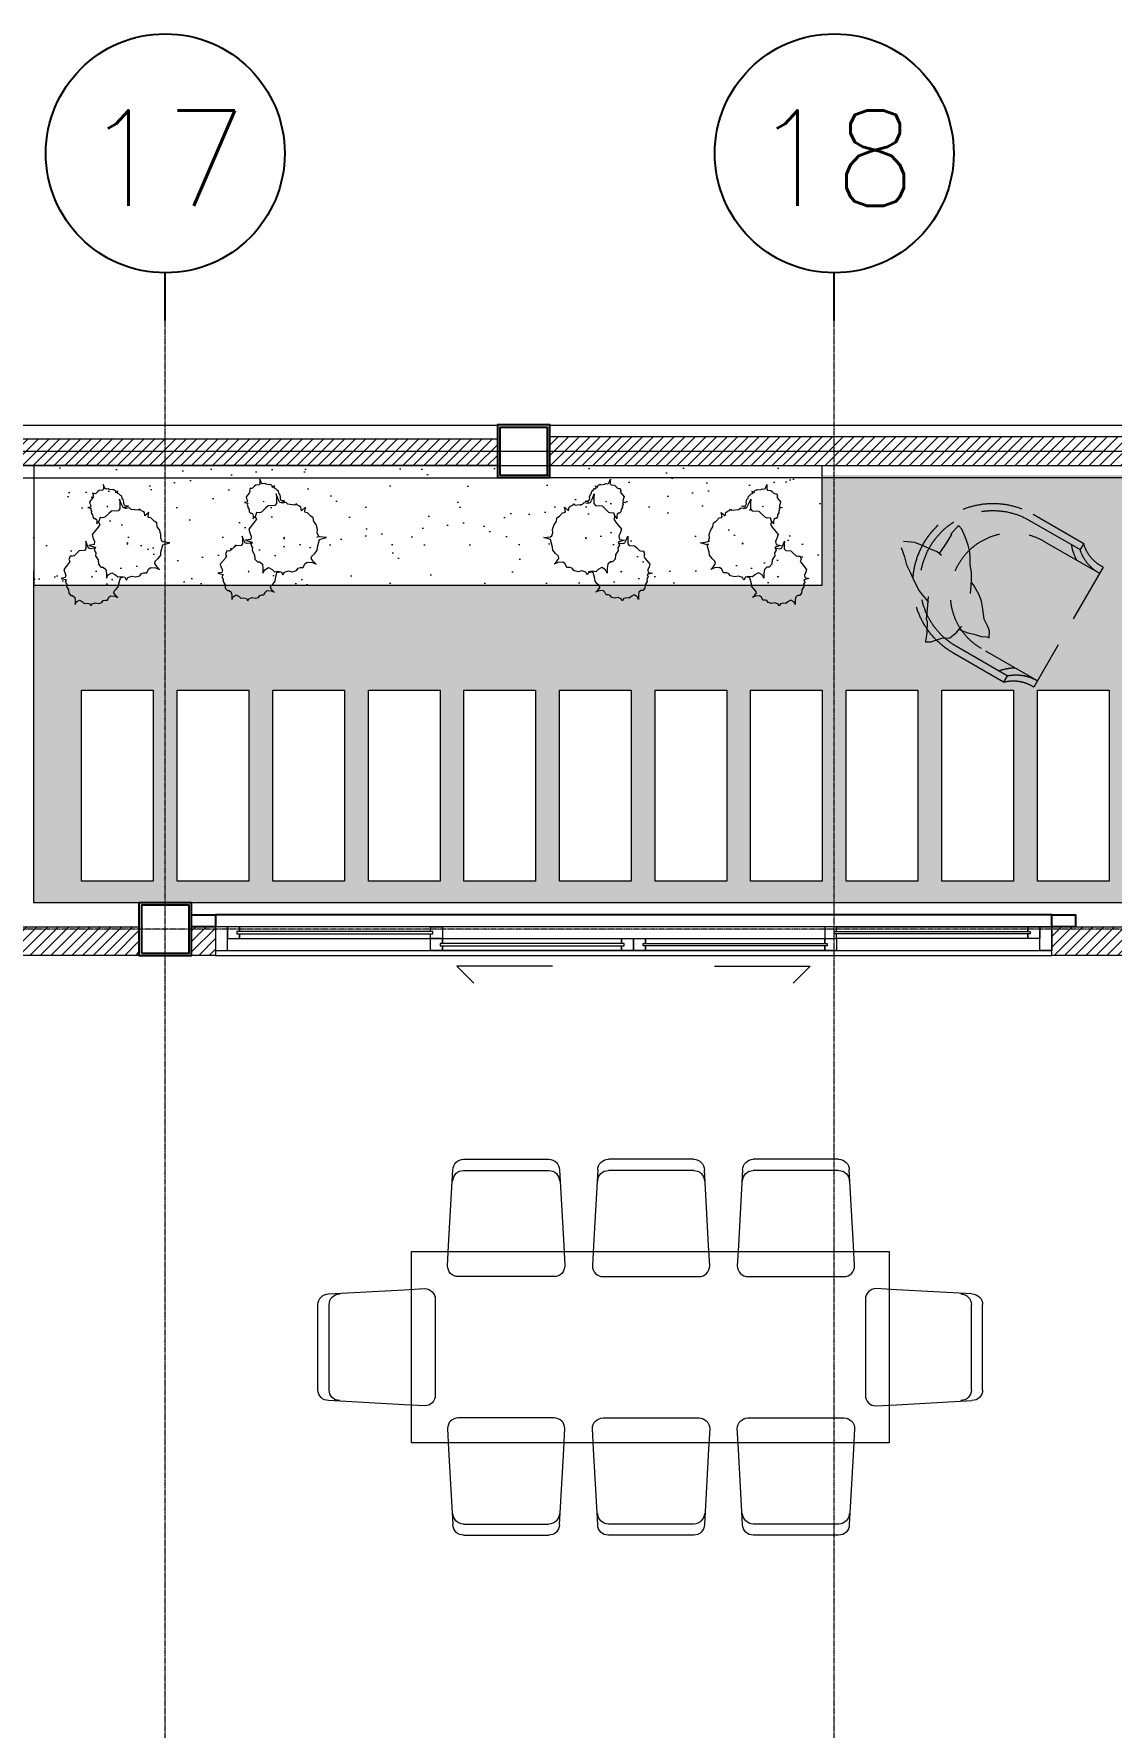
# Model space of a CAD drawing. Header units: millimetres. Extents: x 0 to 71617, y -15450 to 30894.
# Drawn here: x 62457 to 66965, y 23807 to 30894 of the extents above; entities that cross this region are included whole.
import ezdxf
from ezdxf.enums import TextEntityAlignment as Align

# ---------------------------------------------------------------- set-up
doc = ezdxf.new("R2010")
doc.units = ezdxf.units.MM
for name, pattern in [('CENTER2', [1.125, 0.75, -0.125, 0.125, -0.125]), ('HIDDEN', [0.375, 0.25, -0.125]), ('HIDDEN2', [0.1875, 0.125, -0.0625])]:
    doc.linetypes.add(name, pattern=pattern)
for name, color, linetype, lineweight in [('A-elevation 0.1(8)', 251, 'Continuous', 9), ('axis', 40, 'CENTER2', 5), ('Brick Wall', 33, 'Continuous', 15), ('DIM2', 4, 'Continuous', 5), ('Furniture', 36, 'Continuous', 5), ('Hatch', 8, 'Continuous', 5), ('LINE-DETAIL-SAKURA', 2, 'Continuous', 30), ('Stairs', 7, 'Continuous', 15), ('tree', 251, 'Continuous', 0), ('Wall Brick', 5, 'Continuous', 15), ('Window', 133, 'Continuous', 5)]:
    doc.layers.add(name, color=color, linetype=linetype, lineweight=lineweight)
for name, color, linetype in [('COL', 5, 'Continuous'), ('DIM', 4, 'Continuous'), ('DIMS-BUBL-005', 5, 'Continuous'), ('DIMS-BUBL-008', 250, 'Continuous'), ('STAIR-097', 97, 'Continuous'), ('Wall', 7, 'Continuous'), ('WINDOW-PLAN-SWING', 8, 'Continuous')]:
    doc.layers.add(name, color=color, linetype=linetype)
doc.styles.add('SIMPLEX', font='simplex.shx')

# ---------------------------------------------------------------- blocks, each defined once
blk = doc.blocks.new('A$C69C17493')
at = {"layer": 'Stairs', "ltscale": 0.001}
for points in [[(1.6, 0), (0, 0), (0, -2.35)], [(1.1283, -1.1), (0.0283, 0)], [(1.12, -1.1), (1.12, 0)], [(1.37, -1.1), (1.37, 0)], [(1.62, -1.1), (1.62, 0)], [(1.1, -1.08), (0, -1.08)], [(1.1, -2.1), (1.1, -1.1), (1.6, -1.1)], [(1.1, -1.33), (0, -1.33)], [(1.1, -1.58), (0, -1.58)], [(1.1, -1.83), (0, -1.83)], [(1.1, -2.08), (0, -2.08)]]:
    blk.add_lwpolyline(points, dxfattribs=at)
at = {"layer": 'Stairs', "linetype": 'HIDDEN2'}
for points in [[(1.1, -1.1), (0, 0)], [(1.1, -1.1), (1.1, 0)], [(1.35, -1.1), (1.35, 0)], [(1.6, -1.1), (1.6, 0)], [(1.1, -1.1), (0, -1.1)], [(1.1, -1.35), (0, -1.35)], [(1.1, -1.6), (0, -1.6)], [(1.1, -1.85), (0, -1.85)], [(1.1, -2.1), (0, -2.1)]]:
    blk.add_lwpolyline(points, dxfattribs=at)
at = {"layer": 'Stairs'}
for points in [[(1.6, 0), (1.62, 0)], [(1.6, -1.1), (1.62, -1.1)], [(1.1, -2.1), (0, -2.35)], [(1.1, -2.24), (0, -2.49)]]:
    blk.add_lwpolyline(points, dxfattribs=at)
at = {"layer": 'Stairs', "linetype": 'HIDDEN'}
for points in [[(2.35, -3.1), (1.1, -3.1), (1.1, -2.24)], [(1.1, -2.35), (0.616, -2.35)], [(0, -2.49), (0, -4.1), (2.35, -4.1)], [(1.1, -2.58), (0, -2.58)], [(1.1, -2.6), (0, -2.6)], [(1.1, -2.83), (0, -2.83)], [(1.1, -2.85), (0, -2.85)], [(1.1, -3.0731), (0, -4.0631)], [(1.1, -3.08), (0, -3.08)], [(1.1, -3.1), (0, -3.1)], [(1.1, -3.1), (0, -4.1)], [(1.08, -3.1), (1.08, -4.1)], [(1.1, -3.1), (1.1, -4.1)], [(1.33, -3.1), (1.33, -4.1)], [(1.35, -3.1), (1.35, -4.1)], [(1.58, -3.1), (1.58, -4.1)], [(1.6, -3.1), (1.6, -4.1)], [(1.83, -3.1), (1.83, -4.1)], [(1.85, -3.1), (1.85, -4.1)], [(2.08, -3.1), (2.08, -4.1)], [(2.1, -3.1), (2.1, -4.1)], [(2.33, -3.1), (2.33, -4.1)], [(2.35, -3.1), (2.35, -4.1)]]:
    blk.add_lwpolyline(points, dxfattribs=at)
at = {"layer": 'Stairs', "linetype": 'HIDDEN', "ltscale": 1000}
blk.add_lwpolyline([(1.1, -2.33), (0.704, -2.33)], dxfattribs=at)
blk = doc.blocks.new('A$C2BA96DE4')
at = {"layer": 'Furniture', "linetype": 'HIDDEN'}
for p, q in [((0, 0.29), (0, -0.29)), ((0.3649, 0.3351), (0.1199, 0.335)), ((0.1199, 0.335), (0.12, 0.305)), ((0.365, 0.3051), (0.12, 0.305)), ((0.27, 0.26), (0, 0.2599)), ((0.5146, 0.0665), (0.5351, 0.087)), ((0.5351, 0.087), (0.563, 0.1112)), ((0.563, 0.1112), (0.591, 0.1317)), ((0.591, 0.1317), (0.6115, 0.1373)), ((0.6115, 0.1373), (0.6115, 0.1373)), ((0.6115, 0.1373), (0.6208, 0.0907)), ((0.6208, 0.0907), (0.6177, 0.091)), ((0.6177, 0.091), (0.6195, 0.0481)), ((0.4661, -0.0044), (0.4866, 0.0198)), ((0.4866, 0.0198), (0.5034, 0.0478)), ((0.5034, 0.0478), (0.5146, 0.0665)), ((0.6195, 0.0481), (0.6223, -0.0039)), ((0.3694, -0.0883), (0.3911, -0.0706)), ((0.3911, -0.0706), (0.4127, -0.0569)), ((0.4127, -0.0569), (0.4324, -0.0451)), ((0.4251, -0.0827), (0.44, -0.0529)), ((0.4324, -0.0451), (0.4442, -0.0411)), ((0.44, -0.0529), (0.4512, -0.0305)), ((0.4512, -0.0305), (0.4661, -0.0044)), ((0.6102, -0.0059), (0.6326, -0.0022)), ((0.6326, -0.0022), (0.6662, -0.006)), ((0.6662, -0.006), (0.6867, -0.0078)), ((0.6867, -0.0078), (0.7342, -0.0145)), ((0.7342, -0.0145), (0.7771, -0.035)), ((0.7734, -0.0611), (0.7417, -0.0891)), ((0.3223, -0.1473), (0.3478, -0.1139)), ((0.3478, -0.1139), (0.3694, -0.0883)), ((0.6858, -0.1338), (0.6578, -0.1543)), ((0.7175, -0.1133), (0.6858, -0.1338)), ((0.7417, -0.0891), (0.7175, -0.1133)), ((0.2652, -0.2044), (0.279, -0.1788)), ((0.2751, -0.2063), (0.2652, -0.2044)), ((0.2967, -0.2162), (0.2751, -0.2063)), ((0.279, -0.1788), (0.2967, -0.165)), ((0.2967, -0.165), (0.3223, -0.1473)), ((0.5722, -0.182), (0.5482, -0.2322)), ((0.5739, -0.1972), (0.5609, -0.2028)), ((0.6038, -0.186), (0.5739, -0.1972)), ((0.6168, -0.1804), (0.6038, -0.186)), ((0.6578, -0.1543), (0.6168, -0.1804)), ((0, -0.2599), (0.2701, -0.2599)), ((0.3272, -0.2224), (0.2967, -0.2162)), ((0.3528, -0.2322), (0.3272, -0.2224)), ((0.3803, -0.2361), (0.3528, -0.2322)), ((0.3915, -0.2356), (0.3803, -0.2361)), ((0.3901, -0.2263), (0.3882, -0.2204)), ((0.3941, -0.2539), (0.3901, -0.2263)), ((0.4079, -0.2873), (0.3941, -0.2539)), ((0.5246, -0.2755), (0.501, -0.3187)), ((0.5325, -0.2676), (0.5246, -0.2755)), ((0.5482, -0.2322), (0.5325, -0.2676)), ((0.12, -0.305), (0.365, -0.3049)), ((0.12, -0.305), (0.1201, -0.335)), ((0.1201, -0.335), (0.3651, -0.3349)), ((0.4361, -0.3049), (0.4079, -0.2873)), ((0.4617, -0.3345), (0.4361, -0.3049)), ((0.4676, -0.3404), (0.4617, -0.3345)), ((0.4873, -0.3522), (0.4676, -0.3404)), ((0.4892, -0.3502), (0.4873, -0.3522)), ((0.501, -0.3187), (0.4892, -0.3502))]:
    blk.add_line(p, q, dxfattribs=at)
for centre, radius, start, end in [((0.0102, 0.4452), 0.1555, 266.23287, 314.89682), ((0.0036, 0.4324), 0.1725, 268.78188, 312.39358), ((0.0036, 0.4324), 0.2025, 301.61384, 321.01583), ((0.365, 0.0001), 0.335, 270.0088, 90.0088), ((0.365, 0.0001), 0.305, 270.0088, 90.0088), ((0.2701, 0), 0.2599, 270.0088, 90.0088), ((0.0038, -0.4324), 0.1725, 47.62402, 91.23572), ((0.0038, -0.4324), 0.2025, 39.00177, 58.40376), ((0.0103, -0.4452), 0.1555, 45.12078, 93.78473)]:
    blk.add_arc(centre, radius, start, end, dxfattribs=at)
blk = doc.blocks.new('BUBBLE-V4')
at = {"layer": 'DIMS-BUBL-008'}
blk.add_line((0, -0.68), (0, -0.48), dxfattribs=at)
blk.add_circle((0, 0.02), 0.5, dxfattribs=at)
at = {"layer": 'DIMS-BUBL-005', "style": 'SIMPLEX'}
blk.add_attdef('-', text='', height=0.38, dxfattribs=at).set_placement((0, 0), align=Align.MIDDLE)
blk = doc.blocks.new('GRIDLINE-GF')
at = {"layer": 'axis'}
for p, q in [((39800, -6362.2, -0.1), (39800, 12546.8, 0.1)), ((42600, -6362.2, -0.1), (42600, 12546.8)), ((48410, 10000), (-4020, 10000))]:
    blk.add_line(p, q, dxfattribs=at)
at = {"layer": 'DIMS-BUBL-008'}
ref = blk.add_blockref('BUBBLE-V4', (39800, 13226.8, 0.1), dxfattribs=dict(at, xscale=1000, yscale=1000, zscale=1000))
ref.add_attrib('-', '17', dxfattribs={"layer": 'DIMS-BUBL-005', "height": 400, "style": 'SIMPLEX'}).set_placement((39800, 13226.8, 0.1), align=Align.MIDDLE)
ref = blk.add_blockref('BUBBLE-V4', (42600, 13226.8), dxfattribs=dict(at, xscale=1000, yscale=1000, zscale=1000))
ref.add_attrib('-', '18', dxfattribs={"layer": 'DIMS-BUBL-005', "height": 400, "style": 'SIMPLEX'}).set_placement((42600, 13226.8), align=Align.MIDDLE)
blk = doc.blocks.new('nhyuhgf')
at = {"layer": 'Brick Wall'}
blk.add_lwpolyline([(0, 0.22), (-3.5, 0.22), (-3.5, 0.1), (0, 0.1)], close=True, dxfattribs=at)
at = {"layer": 'Wall'}
for points in [[(-3.6, 0.27), (-3.5, 0.27), (-3.5, 0.22), (-3.6, 0.22)], [(0, 0.27), (0.1, 0.27), (0.1, 0.22), (0, 0.22)]]:
    blk.add_lwpolyline(points, close=True, dxfattribs=at)
blk.add_lwpolyline([(0, 0.27), (-3.5, 0.27)], dxfattribs=at)
at = {"layer": 'Window'}
for points in [[(0, 0.22), (-3.5, 0.22), (-3.5, 0.12), (0, 0.12)], [(-3.45, 0.22), (-3.5, 0.22), (-3.5, 0.12), (-3.45, 0.12)], [(-0.05, 0.22), (0, 0.22), (0, 0.12), (-0.05, 0.12)], [(-2.59, 0.2), (-3.41, 0.2), (-3.41, 0.19), (-2.59, 0.19)], [(-1.79, 0.15), (-2.56, 0.15), (-2.56, 0.14), (-1.79, 0.14)], [(-1.71, 0.15), (-0.94, 0.15), (-0.94, 0.14), (-1.71, 0.14)], [(-0.91, 0.2), (-0.09, 0.2), (-0.09, 0.19), (-0.91, 0.19)]]:
    blk.add_lwpolyline(points, close=True, dxfattribs=at)
for points in [[(-3.4, 0.2), (-3.4, 0.22), (-3.45, 0.22), (-3.45, 0.17), (-3.4, 0.17), (-3.4, 0.19)], [(-2.6, 0.2), (-2.6, 0.22), (-3.4, 0.22), (-3.4, 0.2)], [(-2.6, 0.2), (-2.6, 0.22), (-2.55, 0.22), (-2.55, 0.17), (-2.6, 0.17), (-2.6, 0.19)], [(-0.9, 0.2), (-0.9, 0.22), (-0.95, 0.22), (-0.95, 0.17), (-0.9, 0.17), (-0.9, 0.19)], [(-0.9, 0.2), (-0.9, 0.22), (-0.1, 0.22), (-0.1, 0.2)], [(-0.1, 0.2), (-0.1, 0.22), (-0.05, 0.22), (-0.05, 0.17), (-0.1, 0.17), (-0.1, 0.19)], [(-3.4, 0.19), (-3.4, 0.17), (-2.6, 0.17), (-2.6, 0.19)], [(-2.55, 0.14), (-2.55, 0.12), (-2.6, 0.12), (-2.6, 0.17), (-2.55, 0.17), (-2.55, 0.15)], [(-2.55, 0.15), (-2.55, 0.17), (-1.8, 0.17), (-1.8, 0.15)], [(-1.8, 0.15), (-1.8, 0.17), (-1.75, 0.17), (-1.75, 0.12), (-1.8, 0.12), (-1.8, 0.14)], [(-1.7, 0.14), (-1.7, 0.12), (-1.75, 0.12), (-1.75, 0.17), (-1.7, 0.17), (-1.7, 0.15)], [(-1.7, 0.15), (-1.7, 0.17), (-0.95, 0.17), (-0.95, 0.15)], [(-0.95, 0.15), (-0.95, 0.17), (-0.9, 0.17), (-0.9, 0.12), (-0.95, 0.12), (-0.95, 0.14)], [(-0.1, 0.19), (-0.1, 0.17), (-0.9, 0.17), (-0.9, 0.19)], [(-1.8, 0.14), (-1.8, 0.12), (-2.55, 0.12), (-2.55, 0.14)], [(-0.95, 0.14), (-0.95, 0.12), (-1.7, 0.12), (-1.7, 0.14)]]:
    blk.add_lwpolyline(points, dxfattribs=at)
at = {"layer": 'WINDOW-PLAN-SWING', "lineweight": 9}
for points in [[(-2.0892, 0.0549), (-2.4892, 0.0549), (-2.4184, -0.0158)], [(-1.4108, 0.0549), (-1.0108, 0.0549), (-1.0816, -0.0158)]]:
    blk.add_lwpolyline(points, dxfattribs=at)
blk = doc.blocks.new('2D WALL G.F')
at = {"layer": 'Hatch'}
h = blk.add_hatch(dxfattribs=at)
h.set_pattern_fill('LINE', color=256, scale=250, angle=45, style=0)
h.set_pattern_definition([(45, (-2110, -10510), (-22.097087, 22.097087), [])])
h.paths.add_polyline_path([(41330, -3490), (41330, -3390), (41210, -3390), (41210, -3490)])
h.paths.add_polyline_path([(41730, -10), (41330, -10), (41330, -2590), (41210, -2590), (41210, 110), (41730, 110)])
h.paths.add_polyline_path([(40110, 1210), (41730, 1210), (41730, 2490), (41590, 2490), (41590, 1340), (40110, 1340)])
h.paths.add_polyline_path([(42390, 3390), (41730, 3390), (41730, 3290), (41590, 3290), (41590, 3370), (41150, 3370), (41150, 3510), (42390, 3510)])
h.paths.add_polyline_path([(40070, 3370), (40000, 3370), (40000, 3510), (40550, 3510), (40550, 3370)])
h.paths.add_polyline_path([(42710, 3390), (42610, 3390), (42610, 3510), (42710, 3510)])
h.paths.add_polyline_path([(47890.2, 3390), (46210, 3390), (46210, 3510), (47890.2, 3510)])
h.paths.add_polyline_path([(48009.9, 3390), (47890.2, 3390), (47890.2, 110), (48009.9, 110)])
h.paths.add_polyline_path([(47890.2, 410), (47450, 410), (47450, 110), (47560, 110), (47560, 300), (47890.2, 300)])
h.paths.add_polyline_path([(45310, -2890), (45190, -2890), (45190, -110), (45310, -110)])
at = {"layer": 'Hatch', "color": 3, "linetype": 'HIDDEN', "elevation": 7.9}
blk.add_lwpolyline([(50000, -10500), (40000, -10500), (40000, 5500), (50000, 5500)], close=True, dxfattribs=at)
at = {"layer": 'Wall Brick'}
for points in [[(42390, 3390), (41730, 3390), (41730, 3290), (41590, 3290), (41590, 3370), (41150, 3370), (41150, 3510), (42390, 3510)], [(42710, 3390), (42610, 3390), (42610, 3510), (42710, 3510)], [(47890.2, 3390), (46210, 3390), (46210, 3510), (47890.2, 3510)]]:
    blk.add_lwpolyline(points, close=True, dxfattribs=at)
at = {"layer": 'Window', "color": 6, "extrusion": (0, 0, -1), "xscale": -1000, "yscale": 1000, "zscale": -1000}
blk.add_blockref('nhyuhgf', (-46210, 3290, 0), dxfattribs=at)
blk = doc.blocks.new('table 2000x800')
at = {"color": 0}
for p, q in [((-786.7, -211.9), (-786.7, -568.9)), ((-739.9, -211.9), (-739.9, -568.9)), ((739.9, -211.9), (739.9, -568.9)), ((786.7, -211.9), (786.7, -568.9)), ((-786.7, -818.3), (-786.7, -1175.3)), ((-739.9, -818.3), (-739.9, -1175.3)), ((739.9, -818.3), (739.9, -1175.3)), ((786.7, -818.3), (786.7, -1175.3)), ((-786.7, -1781.7), (-786.7, -1424.7)), ((-739.9, -1781.7), (-739.9, -1424.7)), ((739.9, -1781.7), (739.9, -1424.7)), ((786.7, -1781.7), (786.7, -1424.7))]:
    blk.add_line(p, q, dxfattribs=at)
for points in [[(-400, 0), (-400, -2000), (400, -2000), (400, 0), (-400, 0)], [(-426.3, -149.8), (-742, -167.3)], [(426.3, -149.8), (742, -167.3)], [(-742, -613.6), (-426.3, -631.1)], [(742, -613.6), (426.3, -631.1)], [(-426.3, -756.1), (-742, -773.7)], [(426.3, -756.1), (742, -773.7)], [(-742, -1219.9), (-426.3, -1237.5)], [(742, -1219.9), (426.3, -1237.5)], [(-742, -1380.1), (-426.3, -1362.5)], [(742, -1380.1), (426.3, -1362.5)], [(-426.3, -1843.9), (-742, -1826.3)], [(426.3, -1843.9), (742, -1826.3)]]:
    blk.add_lwpolyline(points, dxfattribs=at)
for points in [[(-426.3, -631.1), (-340.4, -635.9, 0.414214), (-295.8, -591.2), (-295.8, -189.6, 0.414214), (-340.4, -145), (-426.3, -149.8)], [(426.3, -631.1), (340.4, -635.9, -0.414214), (295.8, -591.2), (295.8, -189.6, -0.414214), (340.4, -145), (426.3, -149.8)], [(-426.3, -1237.5), (-340.4, -1242.2, 0.414214), (-295.8, -1197.6), (-295.8, -796, 0.414214), (-340.4, -751.4), (-426.3, -756.1)], [(426.3, -1237.5), (340.4, -1242.2, -0.414214), (295.8, -1197.6), (295.8, -796, -0.414214), (340.4, -751.4), (426.3, -756.1)], [(-426.3, -1362.5), (-340.4, -1357.8, -0.414214), (-295.8, -1402.4), (-295.8, -1804, -0.414214), (-340.4, -1848.6), (-426.3, -1843.9)], [(426.3, -1362.5), (340.4, -1357.8, 0.414214), (295.8, -1402.4), (295.8, -1804, 0.414214), (340.4, -1848.6), (426.3, -1843.9)]]:
    blk.add_lwpolyline(points, format="xyb", dxfattribs=at)
for centre, start, end in [((-742, -211.9), 90, 180), ((-695.3, -211.9), 90, 180), ((695.3, -211.9), 0, 90), ((742, -211.9), 0, 90), ((-742, -568.9), 180, 270), ((-695.3, -568.9), 180, 270), ((695.3, -568.9), 270, 0), ((742, -568.9), 270, 0), ((-742, -818.3), 90, 180), ((-695.3, -818.3), 90, 180), ((695.3, -818.3), 0, 90), ((742, -818.3), 0, 90), ((-742, -1175.3), 180, 270), ((-695.3, -1175.3), 180, 270), ((695.3, -1175.3), 270, 0), ((742, -1175.3), 270, 0), ((-742, -1424.7), 90, 180), ((-695.3, -1424.7), 90, 180), ((695.3, -1424.7), 0, 90), ((742, -1424.7), 0, 90), ((-742, -1781.7), 180, 270), ((-695.3, -1781.7), 180, 270), ((695.3, -1781.7), 270, 0), ((742, -1781.7), 270, 0)]:
    blk.add_arc(centre, 44.6, start, end, dxfattribs=at)
blk = doc.blocks.new('A$C6DA40E50')
at = {"color": 0}
for p, q in [((-0.1785, 1.3909), (0.1785, 1.3909)), ((-0.1785, 1.3441), (0.1785, 1.3441)), ((-0.1785, -1.3441), (0.1785, -1.3441)), ((-0.1785, -1.3909), (0.1785, -1.3909))]:
    blk.add_line(p, q, dxfattribs=at)
for points in [[(-0.2407, 1.0305), (-0.2231, 1.3463)], [(0.2231, 1.3463), (0.2407, 1.0305)], [(-0.2407, -1.0305), (-0.2231, -1.3463)], [(0.2231, -1.3463), (0.2407, -1.0305)]]:
    blk.add_lwpolyline(points, dxfattribs=at)
for points in [[(0.2407, 1.0305), (0.2454, 0.9446, -0.414214), (0.2008, 0.9), (-0.2008, 0.9, -0.414214), (-0.2454, 0.9446), (-0.2407, 1.0305)], [(0.2407, -1.0305), (0.2454, -0.9446, 0.414214), (0.2008, -0.9), (-0.2008, -0.9, 0.414214), (-0.2454, -0.9446), (-0.2407, -1.0305)]]:
    blk.add_lwpolyline(points, format="xyb", dxfattribs=at)
for centre, start, end in [((-0.1785, 1.3463), 90, 180), ((0.1785, 1.3463), 0, 90), ((-0.1785, 1.2995), 90, 180), ((0.1785, 1.2995), 0, 90), ((-0.1785, -1.2995), 180, 270), ((-0.1785, -1.3463), 180, 270), ((0.1785, -1.2995), 270, 0), ((0.1785, -1.3463), 270, 0)]:
    blk.add_arc(centre, 0.0446, start, end, dxfattribs=at)
at = {"color": 0, "xscale": 0.001, "yscale": 0.001, "zscale": 0.001}
blk.add_blockref('table 2000x800', (0, 1), dxfattribs=at)
blk = doc.blocks.new('FURNITURE-GF')
at = {"layer": 'Furniture', "ltscale": 500, "xscale": -1000, "yscale": 1000, "zscale": 1000, "rotation": 270.0000000000001}
blk.add_blockref('A$C6DA40E50', (41830, 4750), dxfattribs=at)
blk = doc.blocks.new('trees top 024')
at = {"color": 0}
for p, q in [((-2.655, 2.252), (-2.538, 2.192)), ((-2.484, 2.252), (-2.655, 2.252)), ((-2.345, 2.272), (-2.484, 2.252)), ((-2.267, 2.361), (-2.345, 2.272)), ((-2.166, 2.53), (-2.267, 2.44)), ((-2.267, 2.44), (-2.267, 2.361)), ((-2.019, 2.54), (-2.166, 2.53)), ((-1.872, 2.629), (-2.019, 2.54)), ((-1.771, 2.619), (-1.872, 2.629)), ((-1.678, 2.679), (-1.771, 2.619)), ((-1.577, 2.629), (-1.678, 2.679)), ((-1.515, 2.858), (-1.577, 2.629)), ((-1.484, 2.679), (-1.515, 2.858)), ((-1.376, 2.659), (-1.484, 2.679)), ((-1.236, 2.719), (-1.376, 2.659)), ((-1.128, 2.748), (-1.236, 2.719)), ((-0.872, 2.54), (-1.128, 2.748)), ((-0.779, 2.48), (-0.872, 2.54)), ((-0.701, 2.52), (-0.779, 2.48)), ((-0.546, 2.47), (-0.701, 2.52)), ((-0.554, 2.371), (-0.546, 2.47)), ((-0.531, 2.301), (-0.554, 2.371)), ((-0.399, 2.162), (-0.531, 2.301)), ((-2.616, 1.616), (-2.717, 1.556)), ((-2.717, 1.556), (-2.624, 1.506)), ((-2.624, 1.506), (-2.577, 1.367)), ((-2.593, 1.735), (-2.616, 1.616)), ((-2.531, 1.934), (-2.608, 1.854)), ((-2.608, 1.854), (-2.593, 1.735)), ((-2.538, 2.192), (-2.461, 2.063)), ((-2.461, 2.063), (-2.531, 1.934)), ((-1.446, 1.536), (-1.469, 1.506)), ((-1.469, 1.506), (-1.422, 1.506)), ((-1.422, 1.506), (-1.446, 1.536)), ((-0.322, 2.073), (-0.399, 2.162)), ((-0.306, 1.844), (-0.322, 2.073)), ((-0.236, 1.785), (-0.306, 1.844)), ((-0.043, 1.785), (-0.236, 1.785)), ((-0.229, 1.576), (-0.198, 1.665)), ((-0.205, 1.447), (-0.229, 1.576)), ((-0.198, 1.665), (-0.058, 1.735)), ((-0.087, 1.652), (-0.165, 1.366)), ((-0.048, 1.428), (-0.087, 1.652)), ((-0.058, 1.735), (0.097, 1.795)), ((0.097, 1.795), (-0.043, 1.785)), ((0.262, 1.478), (0.087, 1.404)), ((0.397, 1.515), (0.262, 1.478)), ((0.717, 1.255), (0.397, 1.515)), ((1.155, 1.49), (1.092, 1.434)), ((1.247, 1.496), (1.155, 1.49)), ((1.339, 1.552), (1.247, 1.496)), ((1.402, 1.546), (1.339, 1.552)), ((1.461, 1.583), (1.402, 1.546)), ((1.524, 1.552), (1.461, 1.583)), ((1.562, 1.695), (1.524, 1.552)), ((1.582, 1.583), (1.562, 1.695)), ((1.65, 1.57), (1.582, 1.583)), ((1.737, 1.608), (1.65, 1.57)), ((1.805, 1.626), (1.737, 1.608)), ((1.964, 1.496), (1.805, 1.626)), ((2.023, 1.459), (1.964, 1.496)), ((2.071, 1.483), (2.023, 1.459)), ((2.168, 1.452), (2.071, 1.483)), ((-2.577, 1.367), (-2.608, 1.238)), ((-2.608, 1.238), (-2.569, 1.089)), ((-2.569, 1.089), (-2.484, 1.029)), ((-2.484, 1.029), (-2.461, 0.95)), ((-2.461, 0.95), (-2.461, 0.851)), ((-2.461, 0.851), (-2.337, 0.791)), ((-2.337, 0.791), (-2.275, 0.711)), ((-1.298, 0.894), (-1.511, 0.894)), ((-1.511, 0.894), (-1.366, 0.82)), ((-1.366, 0.82), (-1.269, 0.658)), ((-1.124, 0.919), (-1.298, 0.894)), ((-1.027, 1.031), (-1.124, 0.919)), ((-0.901, 1.242), (-1.027, 1.13)), ((-1.027, 1.13), (-1.027, 1.031)), ((-0.717, 1.255), (-0.901, 1.242)), ((-0.533, 1.366), (-0.717, 1.255)), ((-0.407, 1.354), (-0.533, 1.366)), ((-0.291, 1.428), (-0.407, 1.354)), ((-0.165, 1.366), (-0.291, 1.428)), ((-0.25, 1.397), (-0.205, 1.447)), ((0.087, 1.404), (-0.048, 1.428)), ((0.833, 1.18), (0.717, 1.255)), ((0.93, 1.23), (0.833, 1.18)), ((0.957, 1.316), (0.85, 1.316)), ((0.85, 1.316), (0.923, 1.279)), ((0.923, 1.279), (0.96, 1.217)), ((1.124, 1.168), (0.93, 1.23)), ((1.044, 1.328), (0.957, 1.316)), ((1.092, 1.384), (1.044, 1.328)), ((1.092, 1.434), (1.092, 1.384)), ((1.114, 1.043), (1.124, 1.168)), ((1.143, 0.956), (1.114, 1.043)), ((1.308, 0.783), (1.143, 0.956)), ((1.405, 0.671), (1.308, 0.783)), ((1.606, 0.869), (1.591, 0.85)), ((1.591, 0.85), (1.62, 0.85)), ((1.62, 0.85), (1.606, 0.869)), ((2.163, 1.39), (2.168, 1.452)), ((2.178, 1.347), (2.163, 1.39)), ((2.26, 1.26), (2.178, 1.347)), ((2.308, 1.204), (2.26, 1.26)), ((2.318, 1.061), (2.308, 1.204)), ((2.362, 1.024), (2.318, 1.061)), ((2.328, 0.62), (2.347, 0.775)), ((2.347, 0.775), (2.381, 0.813)), ((2.483, 1.024), (2.362, 1.024)), ((2.366, 0.893), (2.386, 0.949)), ((2.381, 0.813), (2.366, 0.893)), ((2.386, 0.949), (2.473, 0.993)), ((2.473, 0.993), (2.57, 1.03)), ((2.57, 1.03), (2.483, 1.024)), ((-2.29, 0.533), (-2.345, 0.403)), ((-2.345, 0.403), (-2.244, 0.503)), ((-2.275, 0.711), (-2.29, 0.533)), ((-2.244, 0.503), (-2.143, 0.572)), ((-2.143, 0.572), (-2.066, 0.552)), ((-2.066, 0.552), (-1.973, 0.453)), ((-1.973, 0.453), (-1.856, 0.364)), ((-1.856, 0.364), (-1.748, 0.354)), ((-1.748, 0.354), (-1.492, 0.284)), ((-1.463, 0.099), (-1.589, 0.025)), ((-1.589, 0.025), (-1.473, -0.037)), ((-1.492, 0.284), (-1.451, 0.142)), ((-1.434, 0.248), (-1.463, 0.099)), ((-1.356, 0.497), (-1.453, 0.397)), ((-1.453, 0.397), (-1.434, 0.248)), ((-1.269, 0.658), (-1.356, 0.497)), ((0, 0), (-0.029, -0.037)), ((0.029, -0.037), (0, 0)), ((1.424, 0.385), (1.405, 0.671)), ((1.511, 0.311), (1.424, 0.385)), ((1.754, 0.311), (1.511, 0.311)), ((1.521, 0.05), (1.56, 0.161)), ((1.55, -0.112), (1.521, 0.05)), ((1.539, 0.096), (1.577, 0.086)), ((1.56, 0.161), (1.734, 0.248)), ((1.577, 0.086), (1.62, -0.063)), ((1.62, -0.063), (1.64, 0.086)), ((1.64, 0.086), (1.659, 0.111)), ((1.659, 0.111), (1.727, 0.136)), ((1.727, 0.136), (1.8, 0.13)), ((1.734, 0.248), (1.928, 0.323)), ((1.928, 0.323), (1.754, 0.311)), ((1.8, 0.13), (1.906, 0.161)), ((1.906, 0.161), (1.969, 0.21)), ((1.969, 0.21), (2.052, 0.223)), ((2.052, 0.223), (2.09, 0.279)), ((2.09, 0.279), (2.163, 0.347)), ((2.163, 0.347), (2.168, 0.397)), ((2.168, 0.397), (2.192, 0.409)), ((2.192, 0.409), (2.279, 0.39)), ((2.207, 0.477), (2.279, 0.49)), ((2.279, 0.39), (2.207, 0.477)), ((2.279, 0.49), (2.304, 0.521)), ((2.304, 0.521), (2.333, 0.577)), ((2.352, 0.589), (2.328, 0.62)), ((2.333, 0.577), (2.352, 0.589)), ((-1.473, -0.037), (-1.415, -0.211)), ((-1.415, -0.211), (-1.453, -0.373)), ((-1.453, -0.373), (-1.405, -0.559)), ((-1.405, -0.559), (-1.298, -0.634)), ((-1.298, -0.634), (-1.269, -0.733)), ((-1.269, -0.733), (-1.269, -0.857)), ((-0.029, -0.037), (0.029, -0.037)), ((1.347, -0.758), (1.395, -0.696)), ((1.395, -0.696), (1.453, -0.584)), ((1.444, -0.497), (1.482, -0.186)), ((1.492, -0.559), (1.444, -0.497)), ((1.453, -0.584), (1.492, -0.559)), ((1.482, -0.186), (1.55, -0.112)), ((-1.269, -0.857), (-1.114, -0.932)), ((-1.056, -1.255), (-1.124, -1.416)), ((-1.124, -1.416), (-0.998, -1.292)), ((-1.114, -0.932), (-1.037, -1.031)), ((-1.037, -1.031), (-1.056, -1.255)), ((-0.998, -1.292), (-0.872, -1.205)), ((-0.872, -1.205), (-0.775, -1.23)), ((-0.775, -1.23), (-0.659, -1.354)), ((-0.659, -1.354), (-0.514, -1.466)), ((-0.514, -1.466), (-0.378, -1.478)), ((0.107, -1.515), (0.242, -1.466)), ((0.242, -1.466), (0.388, -1.478)), ((0.388, -1.478), (0.601, -1.416)), ((0.601, -1.416), (0.727, -1.317)), ((0.727, -1.317), (0.891, -1.292)), ((0.891, -1.292), (0.969, -1.18)), ((0.969, -1.18), (1.114, -1.043)), ((1.114, -1.043), (1.124, -0.944)), ((1.124, -0.944), (1.172, -0.919)), ((1.172, -0.919), (1.347, -0.956)), ((1.201, -0.783), (1.347, -0.758)), ((1.347, -0.956), (1.201, -0.783)), ((-0.378, -1.478), (-0.058, -1.565)), ((-0.058, -1.565), (0.029, -1.863)), ((0.029, -1.863), (0.068, -1.565)), ((0.068, -1.565), (0.107, -1.515))]:
    blk.add_line(p, q, dxfattribs=at)
blk = doc.blocks.new('tree0002')
at = {"color": 0, "xscale": 500, "yscale": 500, "zscale": 500}
blk.add_blockref('trees top 024', (1737266, 70360), dxfattribs=at)
blk = doc.blocks.new('LANDSCAPE SITE')
h = blk.add_hatch()
h.set_pattern_fill('AR-SAND', color=256, scale=5, angle=180, style=0)
h.paths.add_polyline_path([(47250, 15339.6), (47250, 15839.6), (43950, 15839.6), (43950, 15339.6)])
h = blk.add_hatch()
h.set_pattern_fill('AR-SAND', color=256, scale=5, angle=180, style=0)
h.paths.add_polyline_path([(48450, 14900), (48150, 14900), (48150, 14100), (48450, 14100)], flags=16)
h.paths.add_polyline_path([(48050, 14900), (47750, 14900), (47750, 14100), (48050, 14100)], flags=16)
h.paths.add_polyline_path([(47650, 14900), (47350, 14900), (47350, 14100), (47650, 14100)], flags=16)
h.paths.add_polyline_path([(47250, 14900), (46950, 14900), (46950, 14100), (47250, 14100)], flags=16)
h.paths.add_polyline_path([(46850, 14900), (46550, 14900), (46550, 14100), (46850, 14100)], flags=16)
h.paths.add_polyline_path([(46450, 14900), (46150, 14900), (46150, 14100), (46450, 14100)], flags=16)
h.paths.add_polyline_path([(46050, 14900), (45750, 14900), (45750, 14100), (46050, 14100)], flags=16)
h.paths.add_polyline_path([(45650, 14900), (45350, 14900), (45350, 14100), (45650, 14100)], flags=16)
h.paths.add_polyline_path([(45250, 14900), (44950, 14900), (44950, 14100), (45250, 14100)], flags=16)
h.paths.add_polyline_path([(44850, 14900), (44550, 14900), (44550, 14100), (44850, 14100)], flags=16)
h.paths.add_polyline_path([(44450, 14900), (44150, 14900), (44150, 14100), (44450, 14100)], flags=16)
h.paths.add_polyline_path([(47410, 107.5), (48195.2, 112.5), (48195.2, 110), (51400, 110), (51400, 15800), (47250, 15800), (47250, 15339.6), (43950, 15339.6), (43950, 14010), (50110, 14010), (50110, 3800), (47410, 3795)])
at = {"elevation": 0}
for points in [[(43950, 15839.6), (43950, 15339.6), (47250, 15339.6), (47250, 15839.6)], [(47250, 15339.6), (47250, 15839.6), (43950, 15839.6), (43950, 15339.6)]]:
    blk.add_lwpolyline(points, close=True, dxfattribs=at)
blk.add_lwpolyline([(47410, 110), (47410, 3790), (50110, 3790), (50110, 14010), (43950, 14010), (43950, 15400)], dxfattribs=at)
at = {"yscale": 0.1925586510379964, "zscale": 0.1925586510379964}
for p, xscale, rotation in [((57888.1, -319011.7, 0), 0.1925586510379964, 90), ((58543.4, -318990, 0), 0.1925586510379964, 90), ((32715.2, -318990, 0), -0.1925586510379964, 270), ((33370.6, -319011.7, 0), -0.1925586510379964, 270)]:
    blk.add_blockref('tree0002', p, dxfattribs=dict(at, xscale=xscale, rotation=rotation))
blk = doc.blocks.new('Col-1')
at = {"layer": 'COL'}
for points in [[(-10, -10), (210, -10), (210, 210), (-10, 210)], [(0, 0), (200, 0), (200, 200), (0, 200)]]:
    blk.add_lwpolyline(points, close=True, dxfattribs=at)
blk = doc.blocks.new('COL-GF1')
at = {"layer": 'COL'}
blk.add_blockref('Col-1', (42400, 8700), dxfattribs=at)
blk = doc.blocks.new('FENCE COLUMN')
at = {"layer": 'COL'}
for points in [[(-110, -110), (110, -110), (110, 110), (-110, 110)], [(-100, -100), (100, -100), (100, 100), (-100, 100)]]:
    blk.add_lwpolyline(points, close=True, dxfattribs=at)
blk = doc.blocks.new('FENCE1')
at = {"layer": 'Hatch'}
h = blk.add_hatch(dxfattribs=at)
h.set_pattern_fill('LINE', color=256, scale=250, angle=45, style=0)
h.set_pattern_definition([(45, (-110, -110), (-22.097087, 22.097087), [])])
h.paths.add_polyline_path([(110, 15959.6), (1890, 15959.6), (1890, 15839.6), (110, 15839.6)])
h.paths.add_polyline_path([(2110, 15840), (5871.9, 15839.6), (5871.9, 15959.6), (2110, 15960)])
h.paths.add_polyline_path([(6091.9, 15959.6), (9890, 15959.6), (9890, 15839.6), (6091.9, 15839.6)])
h.paths.add_polyline_path([(10110, 15959.6), (13890, 15959.6), (13890, 15839.6), (10112, 15839.6)])
h.paths.add_polyline_path([(14110, 15839.6), (17890, 15839.6), (17890, 15959.6), (14110, 15959.6)])
h.paths.add_polyline_path([(18110, 15839.6), (21890, 15839.6), (21890, 15959.6), (18110, 15959.6)])
h.paths.add_polyline_path([(22110, 15959.6), (25890, 15959.6), (25890, 15839.6), (22110, 15839.6)])
h.paths.add_polyline_path([(26110, 15839.6), (29890, 15839.6), (29890, 15959.6), (26110, 15959.6)])
h.paths.add_polyline_path([(30110, 15959.6), (33890, 15959.6), (33890, 15839.6), (30110, 15839.6)])
h.paths.add_polyline_path([(34110, 15959.6), (37890, 15959.6), (37890, 15839.6), (34110, 15839.6)])
h.paths.add_polyline_path([(38110, 15839.6), (41890, 15839.6), (41890, 15959.6), (38110, 15959.6)])
h.paths.add_polyline_path([(42110, 15839.6), (45890, 15839.6), (45890, 15949.6), (42110, 15949.6)])
h.paths.add_polyline_path([(46110, 15839.6), (49890, 15839.6), (49890, 15959.6), (46110, 15959.6)])
h.paths.add_polyline_path([(50110, 15839.6), (51890, 15839.6), (51890, 15959.6), (50110, 15959.6)])
h.paths.add_polyline_path([(51940, 10609.7), (52060, 10609.7), (52060, 15789.6), (51940, 15789.6)])
h.paths.add_polyline_path([(51940, 5509.9), (52060, 5509.9), (52060, 10389.7), (51940, 10389.7)])
h.paths.add_polyline_path([(51940, 110), (52060, 110), (52060, 5289.9), (51940, 5289.9)])
h.paths.add_polyline_path([(-60, 5289.9), (60, 5289.9), (60, 110), (-60, 110)])
h.paths.add_polyline_path([(-60, 10389.7), (60, 10389.7), (60, 5509.9), (-60, 5509.9)])
h.paths.add_polyline_path([(-70, 15789.6), (70, 15789.6), (70, 10609.7), (-70, 10609.7)])
at = {"layer": 'Hatch', "elevation": -7.9}
for points in [[(45890, 15949.6), (42110, 15949.6), (42110, 16009), (45890, 16009)], [(46110, 16009), (49890, 16009), (49890, 15959.6), (46110, 15959.6)], [(42110, 15789), (45890, 15789), (45890, 15839.6), (42110, 15839.6)], [(49890, 15789), (46110, 15789), (46110, 15839.6), (49890, 15839.6)]]:
    blk.add_lwpolyline(points, close=True, dxfattribs=at)
at = {"layer": 'Hatch', "color": 3}
blk.add_lwpolyline([(52000, -100), (42000, -100), (42000, 15900), (52000, 15900)], close=True, dxfattribs=at)
at = {"layer": 'Wall Brick', "elevation": -7.9}
for points in [[(42110, 15839.6), (45890, 15839.6), (45890, 15949.6), (42110, 15949.6)], [(46110, 15839.6), (49890, 15839.6), (49890, 15959.6), (46110, 15959.6)]]:
    blk.add_lwpolyline(points, close=True, dxfattribs=at)
at = {"layer": 'COL'}
blk.add_blockref('FENCE COLUMN', (46000, 15899.6, -7.9), dxfattribs=at)

msp = doc.modelspace()

# ---------------------------------------------------------------- linework, layer by layer
at = {"layer": 'A-elevation 0.1(8)', "elevation": 0}
for points in [[(62956.5, 27346.7), (62656.5, 27346.7), (62656.5, 28146.7), (62956.5, 28146.7)], [(63356.5, 27346.7), (63056.5, 27346.7), (63056.5, 28146.7), (63356.5, 28146.7)], [(63756.5, 27346.7), (63456.5, 27346.7), (63456.5, 28146.7), (63756.5, 28146.7)], [(64156.5, 27346.7), (63856.5, 27346.7), (63856.5, 28146.7), (64156.5, 28146.7)], [(64556.5, 27346.7), (64256.5, 27346.7), (64256.5, 28146.7), (64556.5, 28146.7)], [(64956.5, 27346.7), (64656.5, 27346.7), (64656.5, 28146.7), (64956.5, 28146.7)], [(65356.5, 27346.7), (65056.5, 27346.7), (65056.5, 28146.7), (65356.5, 28146.7)], [(65756.5, 27346.7), (65456.5, 27346.7), (65456.5, 28146.7), (65756.5, 28146.7)], [(66156.5, 27346.7), (65856.5, 27346.7), (65856.5, 28146.7), (66156.5, 28146.7)], [(66556.5, 27346.7), (66256.5, 27346.7), (66256.5, 28146.7), (66556.5, 28146.7)], [(66956.5, 27346.7), (66656.5, 27346.7), (66656.5, 28146.7), (66956.5, 28146.7)]]:
    msp.add_lwpolyline(points, close=True, dxfattribs=at)
at = {"layer": 'DIM', "color": 3}
msp.add_lwpolyline([(64606.5, 29046.3), (64606.5, 29246.3), (64406.5, 29246.3), (64406.5, 29046.3)], close=True, dxfattribs=at)
at = {"layer": 'Hatch', "elevation": 0}
for points in [[(63116.5, 27206.7), (63216.5, 27206.7), (63216.5, 27156.7), (63116.5, 27156.7)], [(66716.5, 27206.7), (66816.5, 27206.7), (66816.5, 27156.7), (66716.5, 27156.7)]]:
    msp.add_lwpolyline(points, close=True, dxfattribs=at)
msp.add_lwpolyline([(66716.5, 27206.7), (63216.5, 27206.7)], dxfattribs=at)

# ---------------------------------------------------------------- block references
at = {"layer": 'DIM2'}
msp.add_blockref('GRIDLINE-GF', (23206.5, 17146.7, 0), dxfattribs=at)
at = {"layer": 'Furniture', "ltscale": 500, "xscale": -999.9999999999999, "yscale": 1000, "zscale": 1000, "rotation": 330.0000000000001}
msp.add_blockref('A$C2BA96DE4', (66786.7, 28410.7, 0), dxfattribs=at)
at = {"layer": 'Furniture'}
msp.add_blockref('FURNITURE-GF', (23206.5, 20646.7, 0), dxfattribs=at)
at = {"layer": 'LINE-DETAIL-SAKURA'}
for name, p in [('FENCE1', (18506.5, 13247.1, 15.9)), ('COL-GF1', (20506.5, 18346.7, 0))]:
    msp.add_blockref(name, p, dxfattribs=at)
at = {"layer": 'STAIR-097', "xscale": 1000, "yscale": 1000, "zscale": 1000}
msp.add_blockref('A$C69C17493', (60616.5, 24856.7, 0), dxfattribs=at)
at = {"layer": 'tree'}
msp.add_blockref('LANDSCAPE SITE', (18506.5, 13246.7), dxfattribs=at)
at = {"layer": 'Wall Brick', "color": 1}
msp.add_blockref('2D WALL G.F', (20506.5, 23646.7, 0), dxfattribs=at)

doc.saveas('drawing.dxf')
